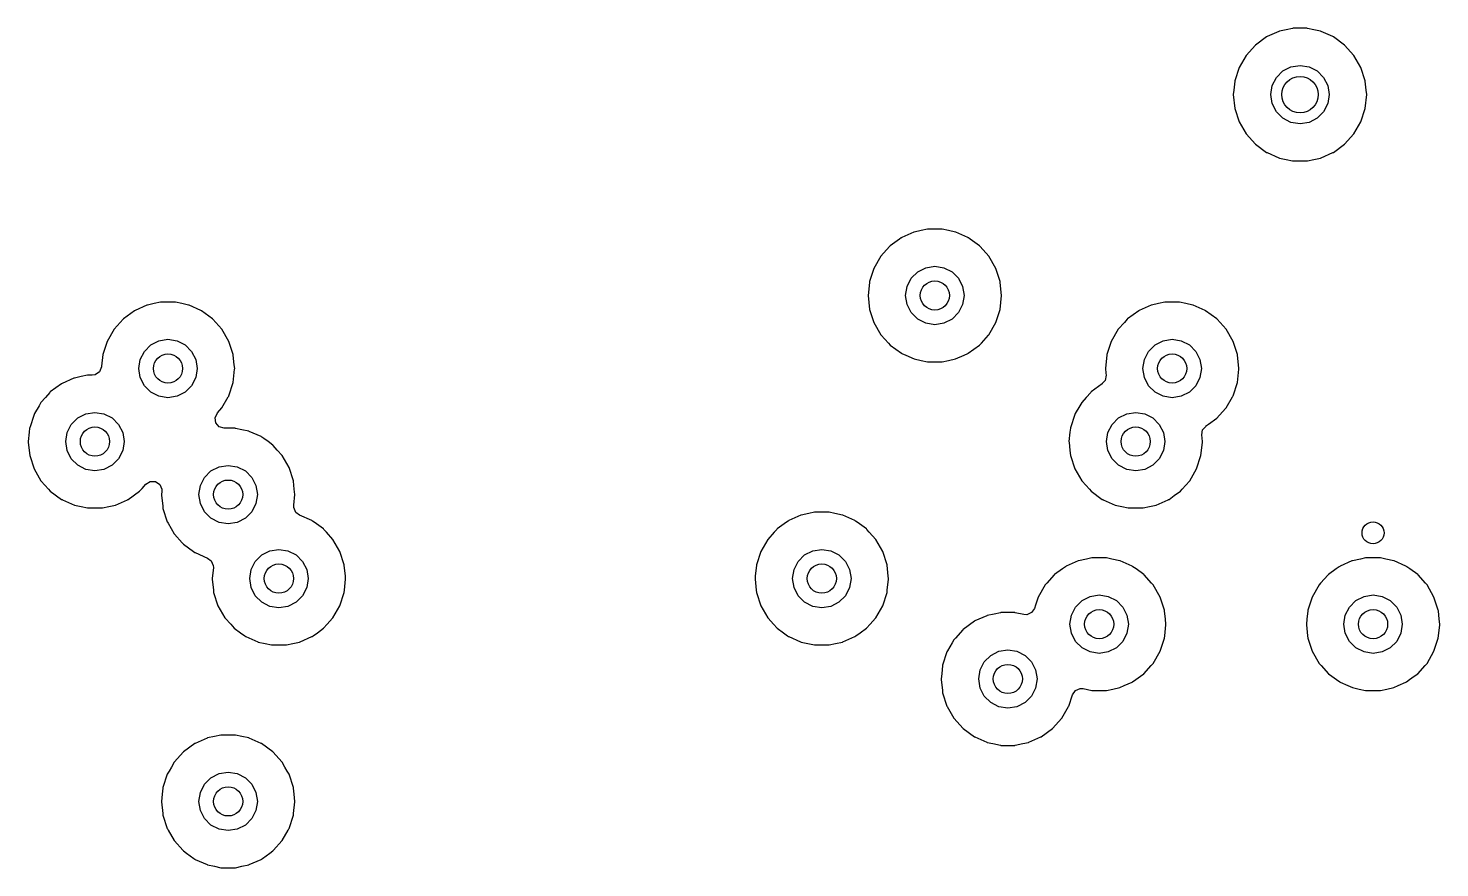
# Model space of a CAD drawing. Extents: x 1.82 to 8.48, y -4.98 to -0.82.
# Drawn here: x 6.952 to 7.713, y -2.641 to -2.189 of the extents above; entities that cross this region are included whole.
import ezdxf

# ---------------------------------------------------------------- set-up
doc = ezdxf.new("R2010")
doc.units = 0
doc.header["$MEASUREMENT"] = 0
doc.layers.add('BLACK', color=7, linetype='CONTINUOUS')

msp = doc.modelspace()

# ---------------------------------------------------------------- linework, layer by layer
at = {"layer": 'BLACK', "linetype": 'CONTINUOUS'}
for p, q in [((7.62644, -2.19031), (7.62005, -2.19316)), ((7.62668, -2.1902), (7.62644, -2.19031)), ((7.62644, -2.19031), (7.62644, -2.19031)), ((7.63036, -2.18942), (7.62668, -2.1902)), ((7.63378, -2.1887), (7.63036, -2.18942)), ((7.63404, -2.18864), (7.63378, -2.1887)), ((7.63378, -2.1887), (7.63378, -2.1887)), ((7.64155, -2.18864), (7.63404, -2.18864)), ((7.64181, -2.1887), (7.64155, -2.18864)), ((7.64523, -2.18942), (7.64181, -2.1887)), ((7.64181, -2.1887), (7.64181, -2.1887)), ((7.64891, -2.1902), (7.64523, -2.18942)), ((7.64915, -2.19031), (7.64891, -2.1902)), ((7.65554, -2.19316), (7.64915, -2.19031)), ((7.64915, -2.19031), (7.64915, -2.19031)), ((7.61373, -2.19768), (7.6087, -2.20327)), ((7.61981, -2.19326), (7.61373, -2.19768)), ((7.62005, -2.19316), (7.61981, -2.19326)), ((7.62005, -2.19316), (7.62005, -2.19316)), ((7.65578, -2.19326), (7.65554, -2.19316)), ((7.65554, -2.19316), (7.65554, -2.19316)), ((7.66186, -2.19768), (7.65578, -2.19326)), ((7.66689, -2.20327), (7.66186, -2.19768)), ((7.6087, -2.20327), (7.60494, -2.20978)), ((7.67065, -2.20978), (7.66689, -2.20327)), ((7.60494, -2.20978), (7.60262, -2.21693)), ((7.62505, -2.21515), (7.62854, -2.21167)), ((7.62854, -2.21167), (7.63293, -2.20943)), ((7.63293, -2.20943), (7.6378, -2.20866)), ((7.6378, -2.20866), (7.64266, -2.20943)), ((7.64266, -2.20943), (7.64705, -2.21167)), ((7.64705, -2.21167), (7.65054, -2.21515)), ((7.67297, -2.21693), (7.67065, -2.20978)), ((7.60259, -2.21719), (7.60208, -2.22204)), ((7.60262, -2.21693), (7.60259, -2.21719)), ((7.60259, -2.21719), (7.60259, -2.21719)), ((7.62205, -2.22441), (7.62282, -2.21954)), ((7.62282, -2.21954), (7.62505, -2.21515)), ((7.65054, -2.21515), (7.65277, -2.21954)), ((7.65277, -2.21954), (7.65354, -2.22441)), ((7.673, -2.21719), (7.67297, -2.21693)), ((7.67351, -2.22204), (7.673, -2.21719)), ((7.673, -2.21719), (7.673, -2.21719)), ((7.60208, -2.22204), (7.60183, -2.22441)), ((7.60183, -2.22441), (7.60262, -2.23189)), ((7.62282, -2.22928), (7.62205, -2.22441)), ((7.62505, -2.23367), (7.62282, -2.22928)), ((7.65277, -2.22928), (7.65054, -2.23367)), ((7.65354, -2.22441), (7.65277, -2.22928)), ((7.67297, -2.23189), (7.67376, -2.22441)), ((7.67376, -2.22441), (7.67351, -2.22204)), ((7.60262, -2.23189), (7.60494, -2.23904)), ((7.62854, -2.23715), (7.62505, -2.23367)), ((7.65054, -2.23367), (7.64705, -2.23715)), ((7.67065, -2.23904), (7.67297, -2.23189)), ((7.60494, -2.23904), (7.6087, -2.24555)), ((7.63293, -2.23939), (7.62854, -2.23715)), ((7.6378, -2.24016), (7.63293, -2.23939)), ((7.64266, -2.23939), (7.6378, -2.24016)), ((7.64705, -2.23715), (7.64266, -2.23939)), ((7.66689, -2.24555), (7.67065, -2.23904)), ((7.6087, -2.24555), (7.61373, -2.25114)), ((7.61373, -2.25114), (7.61981, -2.25556)), ((7.65578, -2.25556), (7.66186, -2.25114)), ((7.66186, -2.25114), (7.66689, -2.24555)), ((7.61981, -2.25556), (7.62005, -2.25566)), ((7.62005, -2.25566), (7.62005, -2.25566)), ((7.62005, -2.25566), (7.62644, -2.25851)), ((7.62644, -2.25851), (7.62668, -2.25861)), ((7.62668, -2.25861), (7.63036, -2.2594)), ((7.63036, -2.2594), (7.63378, -2.26012)), ((7.64181, -2.26012), (7.64523, -2.2594)), ((7.64523, -2.2594), (7.64891, -2.25861)), ((7.64891, -2.25861), (7.64915, -2.25851)), ((7.64915, -2.25851), (7.65554, -2.25566)), ((7.65554, -2.25566), (7.65578, -2.25556)), ((7.65554, -2.25566), (7.65554, -2.25566)), ((7.63378, -2.26012), (7.63378, -2.26012)), ((7.63378, -2.26012), (7.63404, -2.26018)), ((7.63404, -2.26018), (7.64155, -2.26018)), ((7.64155, -2.26018), (7.64181, -2.26012)), ((7.64181, -2.26012), (7.64181, -2.26012)), ((7.43351, -2.29769), (7.42983, -2.29847)), ((7.43693, -2.29696), (7.43351, -2.29769)), ((7.43719, -2.29691), (7.43693, -2.29696)), ((7.43693, -2.29696), (7.43693, -2.29696)), ((7.4447, -2.29691), (7.43719, -2.29691)), ((7.44496, -2.29696), (7.4447, -2.29691)), ((7.44838, -2.29769), (7.44496, -2.29696)), ((7.44496, -2.29696), (7.44496, -2.29696)), ((7.45206, -2.29847), (7.44838, -2.29769)), ((7.42194, -2.30227), (7.41688, -2.30595)), ((7.42275, -2.30168), (7.42194, -2.30227)), ((7.42296, -2.30153), (7.42275, -2.30168)), ((7.42275, -2.30168), (7.42275, -2.30168)), ((7.4232, -2.30143), (7.42296, -2.30153)), ((7.42959, -2.29858), (7.4232, -2.30143)), ((7.4232, -2.30143), (7.4232, -2.30143)), ((7.42983, -2.29847), (7.42959, -2.29858)), ((7.42959, -2.29858), (7.42959, -2.29858)), ((7.4523, -2.29858), (7.45206, -2.29847)), ((7.45869, -2.30143), (7.4523, -2.29858)), ((7.4523, -2.29858), (7.4523, -2.29858)), ((7.45893, -2.30153), (7.45869, -2.30143)), ((7.45869, -2.30143), (7.45869, -2.30143)), ((7.45914, -2.30168), (7.45893, -2.30153)), ((7.45995, -2.30227), (7.45914, -2.30168)), ((7.45914, -2.30168), (7.45914, -2.30168)), ((7.46501, -2.30595), (7.45995, -2.30227)), ((7.41185, -2.31154), (7.40809, -2.31805)), ((7.41494, -2.3081), (7.41185, -2.31154)), ((7.41671, -2.30614), (7.41494, -2.3081)), ((7.41688, -2.30595), (7.41671, -2.30614)), ((7.41671, -2.30614), (7.41671, -2.30614)), ((7.46518, -2.30614), (7.46501, -2.30595)), ((7.46695, -2.3081), (7.46518, -2.30614)), ((7.46518, -2.30614), (7.46518, -2.30614)), ((7.47004, -2.31154), (7.46695, -2.3081)), ((7.4738, -2.31805), (7.47004, -2.31154)), ((7.40809, -2.31805), (7.40577, -2.3252)), ((7.4282, -2.32342), (7.43169, -2.31994)), ((7.43169, -2.31994), (7.43608, -2.3177)), ((7.43608, -2.3177), (7.44094, -2.31693)), ((7.44094, -2.31693), (7.44581, -2.3177)), ((7.44581, -2.3177), (7.4502, -2.31994)), ((7.4502, -2.31994), (7.45369, -2.32342)), ((7.47612, -2.3252), (7.4738, -2.31805)), ((7.40553, -2.32748), (7.40498, -2.33268)), ((7.40574, -2.32546), (7.40553, -2.32748)), ((7.40577, -2.3252), (7.40574, -2.32546)), ((7.40574, -2.32546), (7.40574, -2.32546)), ((7.4252, -2.33268), (7.42597, -2.32781)), ((7.42597, -2.32781), (7.4282, -2.32342)), ((7.45369, -2.32342), (7.45592, -2.32781)), ((7.45592, -2.32781), (7.45669, -2.33268)), ((7.47615, -2.32546), (7.47612, -2.3252)), ((7.47636, -2.32748), (7.47615, -2.32546)), ((7.47615, -2.32546), (7.47615, -2.32546)), ((7.47691, -2.33268), (7.47636, -2.32748)), ((7.40498, -2.33268), (7.40577, -2.34015)), ((7.42597, -2.33754), (7.4252, -2.33268)), ((7.45669, -2.33268), (7.45592, -2.33754)), ((7.47612, -2.34015), (7.47691, -2.33268)), ((7.00958, -2.3409), (7.00349, -2.34532)), ((7.00981, -2.3408), (7.00958, -2.3409)), ((7.01621, -2.33795), (7.00981, -2.3408)), ((7.00981, -2.3408), (7.00981, -2.3408)), ((7.01645, -2.33784), (7.01621, -2.33795)), ((7.01621, -2.33795), (7.01621, -2.33795)), ((7.02012, -2.33706), (7.01645, -2.33784)), ((7.02355, -2.33633), (7.02012, -2.33706)), ((7.0238, -2.33628), (7.02355, -2.33633)), ((7.02355, -2.33633), (7.02355, -2.33633)), ((7.03132, -2.33628), (7.0238, -2.33628)), ((7.03157, -2.33633), (7.03132, -2.33628)), ((7.035, -2.33706), (7.03157, -2.33633)), ((7.03157, -2.33633), (7.03157, -2.33633)), ((7.03867, -2.33784), (7.035, -2.33706)), ((7.03891, -2.33795), (7.03867, -2.33784)), ((7.0453, -2.3408), (7.03891, -2.33795)), ((7.03891, -2.33795), (7.03891, -2.33795)), ((7.04554, -2.3409), (7.0453, -2.3408)), ((7.0453, -2.3408), (7.0453, -2.3408)), ((7.05162, -2.34532), (7.04554, -2.3409)), ((7.40577, -2.34015), (7.40809, -2.34731)), ((7.4282, -2.34193), (7.42597, -2.33754)), ((7.43169, -2.34542), (7.4282, -2.34193)), ((7.45369, -2.34193), (7.4502, -2.34542)), ((7.45592, -2.33754), (7.45369, -2.34193)), ((7.4738, -2.34731), (7.47612, -2.34015)), ((7.55092, -2.3409), (7.54483, -2.34532)), ((7.55115, -2.3408), (7.55092, -2.3409)), ((7.55755, -2.33795), (7.55115, -2.3408)), ((7.55115, -2.3408), (7.55115, -2.3408)), ((7.55778, -2.33784), (7.55755, -2.33795)), ((7.55755, -2.33795), (7.55755, -2.33795)), ((7.56146, -2.33706), (7.55778, -2.33784)), ((7.56488, -2.33633), (7.56146, -2.33706)), ((7.56514, -2.33628), (7.56488, -2.33633)), ((7.56488, -2.33633), (7.56488, -2.33633)), ((7.57266, -2.33628), (7.56514, -2.33628)), ((7.57291, -2.33633), (7.57266, -2.33628)), ((7.57633, -2.33706), (7.57291, -2.33633)), ((7.57291, -2.33633), (7.57291, -2.33633)), ((7.58001, -2.33784), (7.57633, -2.33706)), ((7.58025, -2.33795), (7.58001, -2.33784)), ((7.58664, -2.3408), (7.58025, -2.33795)), ((7.58025, -2.33795), (7.58025, -2.33795)), ((7.58688, -2.3409), (7.58664, -2.3408)), ((7.58664, -2.3408), (7.58664, -2.3408)), ((7.59296, -2.34532), (7.58688, -2.3409)), ((6.99846, -2.35091), (6.9947, -2.35742)), ((7.00175, -2.34725), (6.99846, -2.35091)), ((7.00332, -2.34551), (7.00175, -2.34725)), ((7.00349, -2.34532), (7.00332, -2.34551)), ((7.00332, -2.34551), (7.00332, -2.34551)), ((7.0518, -2.34551), (7.05162, -2.34532)), ((7.05336, -2.34725), (7.0518, -2.34551)), ((7.0518, -2.34551), (7.0518, -2.34551)), ((7.05666, -2.35091), (7.05336, -2.34725)), ((7.06041, -2.35742), (7.05666, -2.35091)), ((7.40809, -2.34731), (7.41185, -2.35382)), ((7.43608, -2.34765), (7.43169, -2.34542)), ((7.44094, -2.34843), (7.43608, -2.34765)), ((7.44581, -2.34765), (7.44094, -2.34843)), ((7.4502, -2.34542), (7.44581, -2.34765)), ((7.47004, -2.35382), (7.4738, -2.34731)), ((7.5398, -2.35091), (7.53604, -2.35742)), ((7.54309, -2.34725), (7.5398, -2.35091)), ((7.54466, -2.34551), (7.54309, -2.34725)), ((7.54483, -2.34532), (7.54466, -2.34551)), ((7.54466, -2.34551), (7.54466, -2.34551)), ((7.59314, -2.34551), (7.59296, -2.34532)), ((7.5947, -2.34725), (7.59314, -2.34551)), ((7.59314, -2.34551), (7.59314, -2.34551)), ((7.59799, -2.35091), (7.5947, -2.34725)), ((7.60175, -2.35742), (7.59799, -2.35091)), ((6.9947, -2.35742), (6.99238, -2.36457)), ((7.0183, -2.35931), (7.02269, -2.35707)), ((7.02269, -2.35707), (7.02756, -2.3563)), ((7.02756, -2.3563), (7.03243, -2.35707)), ((7.03243, -2.35707), (7.03682, -2.35931)), ((7.06274, -2.36457), (7.06041, -2.35742)), ((7.41185, -2.35382), (7.41202, -2.35401)), ((7.41202, -2.35401), (7.41202, -2.35401)), ((7.41202, -2.35401), (7.41588, -2.3583)), ((7.41588, -2.3583), (7.41688, -2.3594)), ((7.46501, -2.3594), (7.46601, -2.3583)), ((7.46601, -2.3583), (7.46987, -2.35401)), ((7.46987, -2.35401), (7.47004, -2.35382)), ((7.46987, -2.35401), (7.46987, -2.35401)), ((7.53604, -2.35742), (7.53372, -2.36457)), ((7.55964, -2.35931), (7.56403, -2.35707)), ((7.56403, -2.35707), (7.5689, -2.3563)), ((7.5689, -2.3563), (7.57376, -2.35707)), ((7.57376, -2.35707), (7.57815, -2.35931)), ((7.60408, -2.36457), (7.60175, -2.35742)), ((6.99238, -2.36457), (6.99173, -2.3708)), ((7.01258, -2.36718), (7.01482, -2.36279)), ((7.01482, -2.36279), (7.0183, -2.35931)), ((7.03682, -2.35931), (7.0403, -2.36279)), ((7.0403, -2.36279), (7.04254, -2.36718)), ((7.06277, -2.36483), (7.06274, -2.36457)), ((7.06331, -2.37005), (7.06277, -2.36483)), ((7.06277, -2.36483), (7.06277, -2.36483)), ((7.41688, -2.3594), (7.42296, -2.36382)), ((7.42296, -2.36382), (7.4232, -2.36393)), ((7.4232, -2.36393), (7.4232, -2.36393)), ((7.4232, -2.36393), (7.42522, -2.36483)), ((7.42522, -2.36483), (7.42983, -2.36688)), ((7.45206, -2.36688), (7.45667, -2.36483)), ((7.45667, -2.36483), (7.45869, -2.36393)), ((7.45869, -2.36393), (7.45893, -2.36382)), ((7.45869, -2.36393), (7.45869, -2.36393)), ((7.45893, -2.36382), (7.46501, -2.3594)), ((7.53369, -2.36483), (7.53314, -2.37005)), ((7.53372, -2.36457), (7.53369, -2.36483)), ((7.53369, -2.36483), (7.53369, -2.36483)), ((7.55392, -2.36718), (7.55616, -2.36279)), ((7.55616, -2.36279), (7.55964, -2.35931)), ((7.57815, -2.35931), (7.58164, -2.36279)), ((7.58164, -2.36279), (7.58387, -2.36718)), ((7.6041, -2.36483), (7.60408, -2.36457)), ((7.60465, -2.37005), (7.6041, -2.36483)), ((7.6041, -2.36483), (7.6041, -2.36483)), ((6.99062, -2.37379), (6.98833, -2.37539)), ((6.99168, -2.37121), (6.99062, -2.37379)), ((6.99173, -2.3708), (6.99168, -2.37121)), ((7.01181, -2.37205), (7.01258, -2.36718)), ((7.01258, -2.37691), (7.01181, -2.37205)), ((7.04254, -2.36718), (7.04331, -2.37205)), ((7.04331, -2.37205), (7.04254, -2.37691)), ((7.06293, -2.37772), (7.0635, -2.37231)), ((7.06352, -2.37205), (7.06331, -2.37005)), ((7.0635, -2.37231), (7.06352, -2.37205)), ((7.42983, -2.36688), (7.43351, -2.36766)), ((7.43351, -2.36766), (7.43693, -2.36839)), ((7.43693, -2.36839), (7.43693, -2.36839)), ((7.43693, -2.36839), (7.43719, -2.36844)), ((7.43719, -2.36844), (7.4447, -2.36844)), ((7.4447, -2.36844), (7.44496, -2.36839)), ((7.44496, -2.36839), (7.44838, -2.36766)), ((7.44496, -2.36839), (7.44496, -2.36839)), ((7.44838, -2.36766), (7.45206, -2.36688)), ((7.53314, -2.37005), (7.53293, -2.37205)), ((7.53293, -2.37205), (7.5332, -2.37456)), ((7.55315, -2.37205), (7.55392, -2.36718)), ((7.55392, -2.37691), (7.55315, -2.37205)), ((7.58387, -2.36718), (7.58465, -2.37205)), ((7.58465, -2.37205), (7.58387, -2.37691)), ((7.60427, -2.37772), (7.60484, -2.37231)), ((7.60486, -2.37205), (7.60465, -2.37005)), ((7.60484, -2.37231), (7.60486, -2.37205)), ((6.97021, -2.38027), (6.96412, -2.38469)), ((6.97044, -2.38017), (6.97021, -2.38027)), ((6.97684, -2.37732), (6.97044, -2.38017)), ((6.97044, -2.38017), (6.97044, -2.38017)), ((6.97708, -2.37721), (6.97684, -2.37732)), ((6.97684, -2.37732), (6.97684, -2.37732)), ((6.98075, -2.37643), (6.97708, -2.37721)), ((6.98418, -2.3757), (6.98075, -2.37643)), ((6.98443, -2.37565), (6.98418, -2.3757)), ((6.98418, -2.3757), (6.98418, -2.3757)), ((6.98675, -2.37565), (6.98443, -2.37565)), ((6.98833, -2.37539), (6.98675, -2.37565)), ((7.01482, -2.3813), (7.01258, -2.37691)), ((7.0183, -2.38479), (7.01482, -2.3813)), ((7.0403, -2.3813), (7.03682, -2.38479)), ((7.04254, -2.37691), (7.0403, -2.3813)), ((7.06041, -2.38668), (7.06274, -2.37952)), ((7.06274, -2.37952), (7.06293, -2.37772)), ((7.53123, -2.38027), (7.52515, -2.38469)), ((7.53281, -2.37845), (7.53117, -2.38019)), ((7.53117, -2.38019), (7.53123, -2.38027)), ((7.53332, -2.3757), (7.53281, -2.37845)), ((7.5332, -2.37456), (7.53332, -2.3757)), ((7.55616, -2.3813), (7.55392, -2.37691)), ((7.55964, -2.38479), (7.55616, -2.3813)), ((7.58164, -2.3813), (7.57815, -2.38479)), ((7.58387, -2.37691), (7.58164, -2.3813)), ((7.60175, -2.38668), (7.60408, -2.37952)), ((7.60408, -2.37952), (7.60427, -2.37772)), ((6.96146, -2.38765), (6.95909, -2.39028)), ((6.96395, -2.38488), (6.96146, -2.38765)), ((6.96412, -2.38469), (6.96395, -2.38488)), ((6.96395, -2.38488), (6.96395, -2.38488)), ((7.02269, -2.38702), (7.0183, -2.38479)), ((7.02756, -2.3878), (7.02269, -2.38702)), ((7.03243, -2.38702), (7.02756, -2.3878)), ((7.03682, -2.38479), (7.03243, -2.38702)), ((7.05666, -2.39319), (7.06003, -2.38734)), ((7.06003, -2.38734), (7.06028, -2.3869)), ((7.06028, -2.3869), (7.06041, -2.38668)), ((7.06028, -2.3869), (7.06028, -2.3869)), ((7.52248, -2.38765), (7.52012, -2.39028)), ((7.52497, -2.38488), (7.52248, -2.38765)), ((7.52515, -2.38469), (7.52497, -2.38488)), ((7.52497, -2.38488), (7.52497, -2.38488)), ((7.56403, -2.38702), (7.55964, -2.38479)), ((7.5689, -2.3878), (7.56403, -2.38702)), ((7.57376, -2.38702), (7.5689, -2.3878)), ((7.57815, -2.38479), (7.57376, -2.38702)), ((7.59799, -2.39319), (7.60137, -2.38734)), ((7.60137, -2.38734), (7.60162, -2.3869)), ((7.60162, -2.3869), (7.60175, -2.38668)), ((7.60162, -2.3869), (7.60162, -2.3869)), ((6.95533, -2.39679), (6.95301, -2.40394)), ((6.95564, -2.39625), (6.95533, -2.39679)), ((6.95805, -2.39209), (6.95564, -2.39625)), ((6.95909, -2.39028), (6.95805, -2.39209)), ((6.97893, -2.39868), (6.98332, -2.39644)), ((6.98332, -2.39644), (6.98819, -2.39567)), ((6.98819, -2.39567), (6.99306, -2.39644)), ((6.99306, -2.39644), (6.99745, -2.39868)), ((7.05294, -2.39857), (7.05416, -2.39595)), ((7.05416, -2.39595), (7.05666, -2.39319)), ((7.51636, -2.39679), (7.51403, -2.40394)), ((7.51667, -2.39625), (7.51636, -2.39679)), ((7.51907, -2.39209), (7.51667, -2.39625)), ((7.52012, -2.39028), (7.51907, -2.39209)), ((7.53996, -2.39868), (7.54435, -2.39644)), ((7.54435, -2.39644), (7.54921, -2.39567)), ((7.54921, -2.39567), (7.55408, -2.39644)), ((7.55408, -2.39644), (7.55847, -2.39868)), ((7.5944, -2.39718), (7.59782, -2.39338)), ((7.59782, -2.39338), (7.59799, -2.39319)), ((7.59782, -2.39338), (7.59782, -2.39338)), ((6.95298, -2.4042), (6.95275, -2.40641)), ((6.95301, -2.40394), (6.95298, -2.4042)), ((6.95298, -2.4042), (6.95298, -2.4042)), ((6.97321, -2.40655), (6.97545, -2.40216)), ((6.97545, -2.40216), (6.97893, -2.39868)), ((6.99745, -2.39868), (7.00093, -2.40216)), ((7.00093, -2.40216), (7.00317, -2.40655)), ((7.05334, -2.40133), (7.05294, -2.39857)), ((7.05517, -2.40344), (7.05334, -2.40133)), ((7.05785, -2.40423), (7.05517, -2.40344)), ((7.06376, -2.40423), (7.05785, -2.40423)), ((7.06401, -2.40429), (7.06376, -2.40423)), ((7.06744, -2.40501), (7.06401, -2.40429)), ((7.06401, -2.40429), (7.06401, -2.40429)), ((7.51401, -2.4042), (7.51377, -2.40641)), ((7.51403, -2.40394), (7.51401, -2.4042)), ((7.51401, -2.4042), (7.51401, -2.4042)), ((7.53424, -2.40655), (7.53647, -2.40216)), ((7.53647, -2.40216), (7.53996, -2.39868)), ((7.55847, -2.39868), (7.56195, -2.40216)), ((7.56195, -2.40216), (7.56419, -2.40655)), ((7.5853, -2.40502), (7.58694, -2.40328)), ((7.58688, -2.40319), (7.58849, -2.40202)), ((7.58694, -2.40328), (7.58688, -2.40319)), ((7.58849, -2.40202), (7.59296, -2.39877)), ((7.59296, -2.39877), (7.5944, -2.39718)), ((6.95275, -2.40641), (6.95222, -2.41142)), ((6.95222, -2.41142), (6.95225, -2.41168)), ((6.95225, -2.41168), (6.95272, -2.41618)), ((6.97244, -2.41142), (6.97321, -2.40655)), ((6.97321, -2.41628), (6.97244, -2.41142)), ((7.00317, -2.40655), (7.00394, -2.41142)), ((7.00394, -2.41142), (7.00317, -2.41628)), ((7.07111, -2.4058), (7.06744, -2.40501)), ((7.07135, -2.4059), (7.07111, -2.4058)), ((7.07774, -2.40875), (7.07135, -2.4059)), ((7.07135, -2.4059), (7.07135, -2.4059)), ((7.07775, -2.40875), (7.07774, -2.40875)), ((7.07798, -2.40885), (7.07775, -2.40875)), ((7.07819, -2.40901), (7.07798, -2.40885)), ((7.07922, -2.40975), (7.07819, -2.40901)), ((7.07819, -2.40901), (7.07819, -2.40901)), ((7.08151, -2.41142), (7.07922, -2.40975)), ((7.08407, -2.41327), (7.08151, -2.41142)), ((7.51377, -2.40641), (7.51325, -2.41142)), ((7.51325, -2.41142), (7.51328, -2.41168)), ((7.51328, -2.41168), (7.51375, -2.41618)), ((7.53346, -2.41142), (7.53424, -2.40655)), ((7.53424, -2.41628), (7.53346, -2.41142)), ((7.56419, -2.40655), (7.56496, -2.41142)), ((7.56496, -2.41142), (7.56419, -2.41628)), ((7.58468, -2.41618), (7.58515, -2.41168)), ((7.58479, -2.40777), (7.5853, -2.40502)), ((7.58518, -2.41142), (7.58479, -2.40777)), ((7.58515, -2.41168), (7.58518, -2.41142)), ((6.95272, -2.41618), (6.95301, -2.41889)), ((6.95301, -2.41889), (6.95533, -2.42605)), ((6.97545, -2.42067), (6.97321, -2.41628)), ((7.00317, -2.41628), (7.00093, -2.42067)), ((7.08424, -2.41347), (7.08407, -2.41327)), ((7.0865, -2.41598), (7.08424, -2.41347)), ((7.08424, -2.41347), (7.08424, -2.41347)), ((7.0891, -2.41886), (7.0865, -2.41598)), ((7.09286, -2.42537), (7.0891, -2.41886)), ((7.51375, -2.41618), (7.51403, -2.41889)), ((7.51403, -2.41889), (7.51636, -2.42605)), ((7.53647, -2.42067), (7.53424, -2.41628)), ((7.56419, -2.41628), (7.56195, -2.42067)), ((7.58207, -2.42605), (7.58439, -2.41889)), ((7.58439, -2.41889), (7.58468, -2.41618)), ((6.95533, -2.42605), (6.95909, -2.43256)), ((6.97893, -2.42416), (6.97545, -2.42067)), ((6.98332, -2.42639), (6.97893, -2.42416)), ((6.98819, -2.42717), (6.98332, -2.42639)), ((6.99306, -2.42639), (6.98819, -2.42717)), ((6.99745, -2.42416), (6.99306, -2.42639)), ((7.00093, -2.42067), (6.99745, -2.42416)), ((7.04726, -2.43074), (7.05074, -2.42726)), ((7.05074, -2.42726), (7.05513, -2.42502)), ((7.05513, -2.42502), (7.06, -2.42425)), ((7.06, -2.42425), (7.06487, -2.42502)), ((7.06487, -2.42502), (7.06926, -2.42726)), ((7.06926, -2.42726), (7.07274, -2.43074)), ((7.09518, -2.43252), (7.09286, -2.42537)), ((7.51636, -2.42605), (7.52012, -2.43256)), ((7.53996, -2.42416), (7.53647, -2.42067)), ((7.54435, -2.42639), (7.53996, -2.42416)), ((7.54921, -2.42717), (7.54435, -2.42639)), ((7.55408, -2.42639), (7.54921, -2.42717)), ((7.55847, -2.42416), (7.55408, -2.42639)), ((7.56195, -2.42067), (7.55847, -2.42416)), ((7.57831, -2.43256), (7.58207, -2.42605)), ((6.95909, -2.43256), (6.95927, -2.43275)), ((6.95927, -2.43275), (6.95927, -2.43275)), ((6.95927, -2.43275), (6.96322, -2.43714)), ((7.01359, -2.43666), (7.0156, -2.43443)), ((7.0156, -2.43443), (7.01798, -2.43297)), ((7.01798, -2.43297), (7.02077, -2.43302)), ((7.02077, -2.43302), (7.02309, -2.43457)), ((7.02309, -2.43457), (7.02421, -2.43714)), ((7.04502, -2.43513), (7.04726, -2.43074)), ((7.07274, -2.43074), (7.07498, -2.43513)), ((7.09521, -2.43278), (7.09518, -2.43252)), ((7.09566, -2.43714), (7.09521, -2.43278)), ((7.09521, -2.43278), (7.09521, -2.43278)), ((7.52012, -2.43256), (7.52029, -2.43275)), ((7.52029, -2.43275), (7.52029, -2.43275)), ((7.52029, -2.43275), (7.52424, -2.43714)), ((7.57418, -2.43714), (7.57813, -2.43275)), ((7.57813, -2.43275), (7.57831, -2.43256)), ((7.57813, -2.43275), (7.57813, -2.43275)), ((6.96322, -2.43714), (6.96412, -2.43814)), ((6.96412, -2.43814), (6.97021, -2.44256)), ((7.00617, -2.44256), (7.01225, -2.43814)), ((7.01225, -2.43814), (7.01359, -2.43666)), ((7.02422, -2.43827), (7.02404, -2.44)), ((7.02404, -2.44), (7.02406, -2.44026)), ((7.02406, -2.44026), (7.02406, -2.44026)), ((7.02406, -2.44026), (7.02469, -2.44627)), ((7.02421, -2.43714), (7.02422, -2.43827)), ((7.04425, -2.44), (7.04502, -2.43513)), ((7.04502, -2.44487), (7.04425, -2.44)), ((7.07498, -2.43513), (7.07575, -2.44)), ((7.07575, -2.44), (7.07498, -2.44487)), ((7.09537, -2.44568), (7.09596, -2.44)), ((7.09596, -2.44), (7.09566, -2.43714)), ((7.52424, -2.43714), (7.52515, -2.43814)), ((7.52515, -2.43814), (7.53123, -2.44256)), ((7.56719, -2.44256), (7.57004, -2.4405)), ((7.57004, -2.4405), (7.57328, -2.43814)), ((7.57328, -2.43814), (7.57418, -2.43714)), ((6.97021, -2.44256), (6.97044, -2.44267)), ((6.97044, -2.44267), (6.97044, -2.44267)), ((6.97044, -2.44267), (6.97067, -2.44277)), ((6.97067, -2.44277), (6.97708, -2.44562)), ((6.97708, -2.44562), (6.98075, -2.4464)), ((6.98075, -2.4464), (6.98418, -2.44713)), ((6.98418, -2.44713), (6.98418, -2.44713)), ((6.98418, -2.44713), (6.98443, -2.44719)), ((6.98443, -2.44719), (6.99195, -2.44719)), ((6.99195, -2.44719), (6.9922, -2.44713)), ((6.9922, -2.44713), (6.99563, -2.4464)), ((6.9922, -2.44713), (6.9922, -2.44713)), ((6.99563, -2.4464), (6.9993, -2.44562)), ((6.9993, -2.44562), (7.00571, -2.44277)), ((7.00571, -2.44277), (7.00593, -2.44267)), ((7.00593, -2.44267), (7.00617, -2.44256)), ((7.00593, -2.44267), (7.00593, -2.44267)), ((7.02469, -2.44627), (7.02482, -2.44748)), ((7.02482, -2.44748), (7.02714, -2.45463)), ((7.04726, -2.44926), (7.04502, -2.44487)), ((7.05074, -2.45274), (7.04726, -2.44926)), ((7.07274, -2.44926), (7.06926, -2.45274)), ((7.07498, -2.44487), (7.07274, -2.44926)), ((7.09534, -2.44593), (7.09537, -2.44568)), ((7.09535, -2.44702), (7.09534, -2.44593)), ((7.09643, -2.44959), (7.09535, -2.44702)), ((7.09849, -2.451), (7.09643, -2.44959)), ((7.37599, -2.44954), (7.37304, -2.45017)), ((7.37624, -2.44949), (7.37599, -2.44954)), ((7.37599, -2.44954), (7.37599, -2.44954)), ((7.38376, -2.44949), (7.37624, -2.44949)), ((7.38401, -2.44954), (7.38376, -2.44949)), ((7.38696, -2.45017), (7.38401, -2.44954)), ((7.38401, -2.44954), (7.38401, -2.44954)), ((7.53123, -2.44256), (7.53147, -2.44267)), ((7.53147, -2.44267), (7.53147, -2.44267)), ((7.53147, -2.44267), (7.5317, -2.44277)), ((7.5317, -2.44277), (7.5381, -2.44562)), ((7.5381, -2.44562), (7.54178, -2.4464)), ((7.54178, -2.4464), (7.5452, -2.44713)), ((7.5452, -2.44713), (7.5452, -2.44713)), ((7.5452, -2.44713), (7.54545, -2.44719)), ((7.54545, -2.44719), (7.55297, -2.44719)), ((7.55297, -2.44719), (7.55323, -2.44713)), ((7.55323, -2.44713), (7.55665, -2.4464)), ((7.55323, -2.44713), (7.55323, -2.44713)), ((7.55665, -2.4464), (7.56033, -2.44562)), ((7.56033, -2.44562), (7.56673, -2.44277)), ((7.56673, -2.44277), (7.56696, -2.44267)), ((7.56696, -2.44267), (7.56719, -2.44256)), ((7.56696, -2.44267), (7.56696, -2.44267)), ((7.02714, -2.45463), (7.02727, -2.45485)), ((7.02727, -2.45485), (7.02727, -2.45485)), ((7.02727, -2.45485), (7.02763, -2.45546)), ((7.02763, -2.45546), (7.0309, -2.46114)), ((7.05513, -2.45498), (7.05074, -2.45274)), ((7.06, -2.45575), (7.05513, -2.45498)), ((7.06487, -2.45498), (7.06, -2.45575)), ((7.06926, -2.45274), (7.06487, -2.45498)), ((7.09846, -2.45105), (7.09849, -2.451)), ((7.10509, -2.454), (7.09846, -2.45105)), ((7.10533, -2.45411), (7.10509, -2.454)), ((7.10509, -2.454), (7.10509, -2.454)), ((7.10554, -2.45426), (7.10533, -2.45411)), ((7.10643, -2.45491), (7.10554, -2.45426)), ((7.10554, -2.45426), (7.10554, -2.45426)), ((7.11141, -2.45853), (7.10643, -2.45491)), ((7.36091, -2.45491), (7.35593, -2.45853)), ((7.36181, -2.45426), (7.36091, -2.45491)), ((7.36202, -2.45411), (7.36181, -2.45426)), ((7.36181, -2.45426), (7.36181, -2.45426)), ((7.36225, -2.454), (7.36202, -2.45411)), ((7.36226, -2.454), (7.36225, -2.454)), ((7.36865, -2.45116), (7.36226, -2.454)), ((7.36889, -2.45105), (7.36865, -2.45116)), ((7.36865, -2.45116), (7.36865, -2.45116)), ((7.37304, -2.45017), (7.36889, -2.45105)), ((7.39111, -2.45105), (7.38696, -2.45017)), ((7.39135, -2.45116), (7.39111, -2.45105)), ((7.39774, -2.454), (7.39135, -2.45116)), ((7.39135, -2.45116), (7.39135, -2.45116)), ((7.39775, -2.454), (7.39774, -2.454)), ((7.39798, -2.45411), (7.39775, -2.454)), ((7.39819, -2.45426), (7.39798, -2.45411)), ((7.39909, -2.45491), (7.39819, -2.45426)), ((7.39819, -2.45426), (7.39819, -2.45426)), ((7.40407, -2.45853), (7.39909, -2.45491)), ((7.0309, -2.46114), (7.03108, -2.46133)), ((7.03108, -2.46133), (7.03108, -2.46133)), ((7.03108, -2.46133), (7.03524, -2.46595)), ((7.11159, -2.45872), (7.11141, -2.45853)), ((7.11297, -2.46025), (7.11159, -2.45872)), ((7.11159, -2.45872), (7.11159, -2.45872)), ((7.11645, -2.46412), (7.11297, -2.46025)), ((7.1202, -2.47063), (7.11645, -2.46412)), ((7.3509, -2.46412), (7.34714, -2.47063)), ((7.35438, -2.46025), (7.3509, -2.46412)), ((7.35576, -2.45872), (7.35438, -2.46025)), ((7.35593, -2.45853), (7.35576, -2.45872)), ((7.35576, -2.45872), (7.35576, -2.45872)), ((7.40424, -2.45872), (7.40407, -2.45853)), ((7.40562, -2.46025), (7.40424, -2.45872)), ((7.40424, -2.45872), (7.40424, -2.45872)), ((7.4091, -2.46412), (7.40562, -2.46025)), ((7.41286, -2.47063), (7.4091, -2.46412)), ((7.03524, -2.46595), (7.03593, -2.46673)), ((7.03593, -2.46673), (7.03869, -2.46873)), ((7.03869, -2.46873), (7.0413, -2.47063)), ((7.0413, -2.47063), (7.04202, -2.47115)), ((7.04202, -2.47115), (7.04225, -2.47125)), ((7.04225, -2.47125), (7.04226, -2.47125)), ((7.04226, -2.47125), (7.04889, -2.4742)), ((7.07461, -2.476), (7.07809, -2.47252)), ((7.07809, -2.47252), (7.08248, -2.47028)), ((7.08248, -2.47028), (7.08735, -2.46951)), ((7.08735, -2.46951), (7.09222, -2.47028)), ((7.09222, -2.47028), (7.09661, -2.47252)), ((7.09661, -2.47252), (7.10009, -2.476)), ((7.12253, -2.47778), (7.1202, -2.47063)), ((7.34714, -2.47063), (7.34482, -2.47778)), ((7.36726, -2.476), (7.37074, -2.47252)), ((7.37074, -2.47252), (7.37513, -2.47028)), ((7.37513, -2.47028), (7.38, -2.46951)), ((7.38, -2.46951), (7.38487, -2.47028)), ((7.38487, -2.47028), (7.38926, -2.47252)), ((7.38926, -2.47252), (7.39274, -2.476)), ((7.41518, -2.47778), (7.41286, -2.47063)), ((7.04889, -2.4742), (7.04886, -2.47426)), ((7.04886, -2.47426), (7.05092, -2.47566)), ((7.05092, -2.47566), (7.052, -2.47824)), ((7.05201, -2.47932), (7.05138, -2.48526)), ((7.052, -2.47824), (7.05201, -2.47932)), ((7.0716, -2.48526), (7.07237, -2.48039)), ((7.07237, -2.48039), (7.07461, -2.476)), ((7.10009, -2.476), (7.10233, -2.48039)), ((7.10233, -2.48039), (7.1031, -2.48526)), ((7.12256, -2.47804), (7.12253, -2.47778)), ((7.12256, -2.47804), (7.12256, -2.47804)), ((7.12318, -2.48397), (7.12256, -2.47804)), ((7.34479, -2.47804), (7.34417, -2.48397)), ((7.34482, -2.47778), (7.34479, -2.47804)), ((7.34479, -2.47804), (7.34479, -2.47804)), ((7.36425, -2.48526), (7.36502, -2.48039)), ((7.36502, -2.48039), (7.36726, -2.476)), ((7.39274, -2.476), (7.39498, -2.48039)), ((7.39498, -2.48039), (7.39575, -2.48526)), ((7.41521, -2.47804), (7.41518, -2.47778)), ((7.41583, -2.48397), (7.41521, -2.47804)), ((7.41521, -2.47804), (7.41521, -2.47804)), ((7.50967, -2.48006), (7.50546, -2.48312)), ((7.51133, -2.47885), (7.50967, -2.48006)), ((7.51155, -2.4787), (7.51133, -2.47885)), ((7.51133, -2.47885), (7.51133, -2.47885)), ((7.51178, -2.47859), (7.51155, -2.4787)), ((7.51818, -2.47574), (7.51178, -2.47859)), ((7.51178, -2.47859), (7.51178, -2.47859)), ((7.51841, -2.47564), (7.51818, -2.47574)), ((7.51818, -2.47574), (7.51818, -2.47574)), ((7.52271, -2.47472), (7.51841, -2.47564)), ((7.52551, -2.47413), (7.52271, -2.47472)), ((7.52577, -2.47407), (7.52551, -2.47413)), ((7.52551, -2.47413), (7.52551, -2.47413)), ((7.53329, -2.47407), (7.52577, -2.47407)), ((7.53354, -2.47413), (7.53329, -2.47407)), ((7.53634, -2.47472), (7.53354, -2.47413)), ((7.53354, -2.47413), (7.53354, -2.47413)), ((7.54064, -2.47564), (7.53634, -2.47472)), ((7.54088, -2.47574), (7.54064, -2.47564)), ((7.54727, -2.47859), (7.54088, -2.47574)), ((7.54088, -2.47574), (7.54088, -2.47574)), ((7.54751, -2.4787), (7.54727, -2.47859)), ((7.54727, -2.47859), (7.54727, -2.47859)), ((7.54772, -2.47885), (7.54751, -2.4787)), ((7.54938, -2.48006), (7.54772, -2.47885)), ((7.54772, -2.47885), (7.54772, -2.47885)), ((7.55359, -2.48312), (7.54938, -2.48006)), ((7.65731, -2.48006), (7.6531, -2.48312)), ((7.65897, -2.47885), (7.65731, -2.48006)), ((7.65918, -2.4787), (7.65897, -2.47885)), ((7.65897, -2.47885), (7.65897, -2.47885)), ((7.65942, -2.47859), (7.65918, -2.4787)), ((7.66581, -2.47574), (7.65942, -2.47859)), ((7.65942, -2.47859), (7.65942, -2.47859)), ((7.66605, -2.47564), (7.66581, -2.47574)), ((7.66581, -2.47574), (7.66581, -2.47574)), ((7.67035, -2.47472), (7.66605, -2.47564)), ((7.67315, -2.47413), (7.67035, -2.47472)), ((7.67341, -2.47407), (7.67315, -2.47413)), ((7.67315, -2.47413), (7.67315, -2.47413)), ((7.68092, -2.47407), (7.67341, -2.47407)), ((7.68118, -2.47413), (7.68092, -2.47407)), ((7.68398, -2.47472), (7.68118, -2.47413)), ((7.68118, -2.47413), (7.68118, -2.47413)), ((7.68828, -2.47564), (7.68398, -2.47472)), ((7.68852, -2.47574), (7.68828, -2.47564)), ((7.69491, -2.47859), (7.68852, -2.47574)), ((7.68852, -2.47574), (7.68852, -2.47574)), ((7.69515, -2.4787), (7.69491, -2.47859)), ((7.69491, -2.47859), (7.69491, -2.47859)), ((7.69536, -2.47885), (7.69515, -2.4787)), ((7.69702, -2.48006), (7.69536, -2.47885)), ((7.69536, -2.47885), (7.69536, -2.47885)), ((7.70123, -2.48312), (7.69702, -2.48006)), ((7.05138, -2.48526), (7.05141, -2.48551)), ((7.05141, -2.48551), (7.05203, -2.49143)), ((7.07237, -2.49012), (7.0716, -2.48526)), ((7.1031, -2.48526), (7.10233, -2.49012)), ((7.12267, -2.49143), (7.12329, -2.48551)), ((7.12331, -2.48526), (7.12318, -2.48397)), ((7.12329, -2.48551), (7.12331, -2.48526)), ((7.34417, -2.48397), (7.34404, -2.48526)), ((7.34404, -2.48526), (7.34406, -2.48551)), ((7.34406, -2.48551), (7.34468, -2.49143)), ((7.36502, -2.49012), (7.36425, -2.48526)), ((7.39575, -2.48526), (7.39498, -2.49012)), ((7.41532, -2.49143), (7.41594, -2.48551)), ((7.41596, -2.48526), (7.41583, -2.48397)), ((7.41594, -2.48551), (7.41596, -2.48526)), ((7.50124, -2.48781), (7.50043, -2.4887)), ((7.50529, -2.48331), (7.50124, -2.48781)), ((7.50546, -2.48312), (7.50529, -2.48331)), ((7.50529, -2.48331), (7.50529, -2.48331)), ((7.55377, -2.48331), (7.55359, -2.48312)), ((7.55782, -2.48781), (7.55377, -2.48331)), ((7.55377, -2.48331), (7.55377, -2.48331)), ((7.55862, -2.4887), (7.55782, -2.48781)), ((7.64888, -2.48781), (7.64807, -2.4887)), ((7.65293, -2.48331), (7.64888, -2.48781)), ((7.6531, -2.48312), (7.65293, -2.48331)), ((7.65293, -2.48331), (7.65293, -2.48331)), ((7.7014, -2.48331), (7.70123, -2.48312)), ((7.70545, -2.48781), (7.7014, -2.48331)), ((7.7014, -2.48331), (7.7014, -2.48331)), ((7.70626, -2.4887), (7.70545, -2.48781)), ((7.05203, -2.49143), (7.05217, -2.49273)), ((7.05217, -2.49273), (7.05449, -2.49988)), ((7.07461, -2.49451), (7.07237, -2.49012)), ((7.07809, -2.498), (7.07461, -2.49451)), ((7.10009, -2.49451), (7.09661, -2.498)), ((7.10233, -2.49012), (7.10009, -2.49451)), ((7.1202, -2.49988), (7.12253, -2.49273)), ((7.12253, -2.49273), (7.12267, -2.49143)), ((7.34468, -2.49143), (7.34482, -2.49273)), ((7.34482, -2.49273), (7.34714, -2.49988)), ((7.36726, -2.49451), (7.36502, -2.49012)), ((7.37074, -2.498), (7.36726, -2.49451)), ((7.39274, -2.49451), (7.38926, -2.498)), ((7.39498, -2.49012), (7.39274, -2.49451)), ((7.41286, -2.49988), (7.41518, -2.49273)), ((7.41518, -2.49273), (7.41532, -2.49143)), ((7.49667, -2.49521), (7.49524, -2.49964)), ((7.50043, -2.4887), (7.49667, -2.49521)), ((7.52027, -2.4971), (7.52466, -2.49487)), ((7.52466, -2.49487), (7.52953, -2.49409)), ((7.52953, -2.49409), (7.53439, -2.49487)), ((7.53439, -2.49487), (7.53878, -2.4971)), ((7.56238, -2.49521), (7.55862, -2.4887)), ((7.56471, -2.50237), (7.56238, -2.49521)), ((7.64431, -2.49521), (7.64199, -2.50237)), ((7.64807, -2.4887), (7.64431, -2.49521)), ((7.66791, -2.4971), (7.6723, -2.49487)), ((7.6723, -2.49487), (7.67717, -2.49409)), ((7.67717, -2.49409), (7.68203, -2.49487)), ((7.68203, -2.49487), (7.68642, -2.4971)), ((7.71002, -2.49521), (7.70626, -2.4887)), ((7.71234, -2.50237), (7.71002, -2.49521)), ((7.05449, -2.49988), (7.05825, -2.5064)), ((7.08248, -2.50023), (7.07809, -2.498)), ((7.08735, -2.501), (7.08248, -2.50023)), ((7.09222, -2.50023), (7.08735, -2.501)), ((7.09661, -2.498), (7.09222, -2.50023)), ((7.11645, -2.5064), (7.1202, -2.49988)), ((7.34714, -2.49988), (7.3509, -2.5064)), ((7.37513, -2.50023), (7.37074, -2.498)), ((7.38, -2.501), (7.37513, -2.50023)), ((7.38487, -2.50023), (7.38, -2.501)), ((7.38926, -2.498), (7.38487, -2.50023)), ((7.4091, -2.5064), (7.41286, -2.49988)), ((7.49469, -2.50132), (7.49311, -2.50362)), ((7.49524, -2.49964), (7.49469, -2.50132)), ((7.51455, -2.50498), (7.51679, -2.50059)), ((7.51679, -2.50059), (7.52027, -2.4971)), ((7.53878, -2.4971), (7.54227, -2.50059)), ((7.54227, -2.50059), (7.5445, -2.50498)), ((7.56473, -2.50262), (7.56471, -2.50237)), ((7.56521, -2.50719), (7.56473, -2.50262)), ((7.56473, -2.50262), (7.56473, -2.50262)), ((7.64196, -2.50262), (7.64148, -2.50719)), ((7.64199, -2.50237), (7.64196, -2.50262)), ((7.64196, -2.50262), (7.64196, -2.50262)), ((7.66219, -2.50498), (7.66442, -2.50059)), ((7.66442, -2.50059), (7.66791, -2.4971)), ((7.68642, -2.4971), (7.68991, -2.50059)), ((7.68991, -2.50059), (7.69214, -2.50498)), ((7.71237, -2.50262), (7.71234, -2.50237)), ((7.71285, -2.50719), (7.71237, -2.50262)), ((7.71237, -2.50262), (7.71237, -2.50262)), ((7.05825, -2.5064), (7.05843, -2.50659)), ((7.05843, -2.50659), (7.05843, -2.50659)), ((7.05843, -2.50659), (7.06136, -2.50984)), ((7.06136, -2.50984), (7.06328, -2.51198)), ((7.11141, -2.51198), (7.11334, -2.50984)), ((7.11334, -2.50984), (7.11627, -2.50659)), ((7.11627, -2.50659), (7.11645, -2.5064)), ((7.11627, -2.50659), (7.11627, -2.50659)), ((7.3509, -2.5064), (7.35108, -2.50659)), ((7.35108, -2.50659), (7.35108, -2.50659)), ((7.35108, -2.50659), (7.35401, -2.50984)), ((7.35401, -2.50984), (7.35593, -2.51198)), ((7.40407, -2.51198), (7.40599, -2.50984)), ((7.40599, -2.50984), (7.40892, -2.50659)), ((7.40892, -2.50659), (7.4091, -2.5064)), ((7.40892, -2.50659), (7.40892, -2.50659)), ((7.46233, -2.50822), (7.45625, -2.51264)), ((7.46257, -2.50812), (7.46233, -2.50822)), ((7.46896, -2.50527), (7.46257, -2.50812)), ((7.46257, -2.50812), (7.46257, -2.50812)), ((7.4692, -2.50517), (7.46896, -2.50527)), ((7.46896, -2.50527), (7.46896, -2.50527)), ((7.47288, -2.50438), (7.4692, -2.50517)), ((7.4763, -2.50366), (7.47288, -2.50438)), ((7.47656, -2.5036), (7.4763, -2.50366)), ((7.4763, -2.50366), (7.4763, -2.50366)), ((7.48407, -2.5036), (7.47656, -2.5036)), ((7.48433, -2.50366), (7.48407, -2.5036)), ((7.48894, -2.50464), (7.48433, -2.50366)), ((7.48433, -2.50366), (7.48433, -2.50366)), ((7.49054, -2.50471), (7.48894, -2.50464)), ((7.49311, -2.50362), (7.49054, -2.50471)), ((7.51378, -2.50984), (7.51455, -2.50498)), ((7.51455, -2.51471), (7.51378, -2.50984)), ((7.5445, -2.50498), (7.54528, -2.50984)), ((7.54528, -2.50984), (7.5445, -2.51471)), ((7.56484, -2.51603), (7.56547, -2.5101)), ((7.56549, -2.50984), (7.56521, -2.50719)), ((7.56547, -2.5101), (7.56549, -2.50984)), ((7.64148, -2.50719), (7.6412, -2.50984)), ((7.6412, -2.50984), (7.64123, -2.5101)), ((7.64123, -2.5101), (7.64185, -2.51603)), ((7.66142, -2.50984), (7.66219, -2.50498)), ((7.66219, -2.51471), (7.66142, -2.50984)), ((7.69214, -2.50498), (7.69291, -2.50984)), ((7.69291, -2.50984), (7.69214, -2.51471)), ((7.71248, -2.51603), (7.7131, -2.5101)), ((7.71313, -2.50984), (7.71285, -2.50719)), ((7.7131, -2.5101), (7.71313, -2.50984)), ((7.06328, -2.51198), (7.06663, -2.51441)), ((7.06663, -2.51441), (7.06893, -2.51608)), ((7.06893, -2.51608), (7.06937, -2.5164)), ((7.06937, -2.5164), (7.0696, -2.51651)), ((7.0696, -2.51651), (7.0696, -2.51651)), ((7.0696, -2.51651), (7.07592, -2.51932)), ((7.09877, -2.51932), (7.10509, -2.51651)), ((7.10509, -2.51651), (7.10533, -2.5164)), ((7.10509, -2.51651), (7.10509, -2.51651)), ((7.10533, -2.5164), (7.10577, -2.51608)), ((7.10577, -2.51608), (7.10807, -2.51441)), ((7.10807, -2.51441), (7.11141, -2.51198)), ((7.35593, -2.51198), (7.35928, -2.51441)), ((7.35928, -2.51441), (7.36158, -2.51608)), ((7.36158, -2.51608), (7.36202, -2.5164)), ((7.36202, -2.5164), (7.36225, -2.51651)), ((7.36225, -2.51651), (7.36226, -2.51651)), ((7.36226, -2.51651), (7.36858, -2.51932)), ((7.39142, -2.51932), (7.39774, -2.51651)), ((7.39774, -2.51651), (7.39775, -2.51651)), ((7.39775, -2.51651), (7.39798, -2.5164)), ((7.39798, -2.5164), (7.39842, -2.51608)), ((7.39842, -2.51608), (7.40072, -2.51441)), ((7.40072, -2.51441), (7.40407, -2.51198)), ((7.45122, -2.51823), (7.45023, -2.51994)), ((7.45204, -2.51732), (7.45122, -2.51823)), ((7.45608, -2.51284), (7.45204, -2.51732)), ((7.45625, -2.51264), (7.45608, -2.51284)), ((7.45608, -2.51284), (7.45608, -2.51284)), ((7.51679, -2.5191), (7.51455, -2.51471)), ((7.5445, -2.51471), (7.54227, -2.5191)), ((7.56238, -2.52447), (7.56471, -2.51732)), ((7.56471, -2.51732), (7.56484, -2.51603)), ((7.64185, -2.51603), (7.64199, -2.51732)), ((7.64199, -2.51732), (7.64431, -2.52447)), ((7.66442, -2.5191), (7.66219, -2.51471)), ((7.69214, -2.51471), (7.68991, -2.5191)), ((7.71002, -2.52447), (7.71234, -2.51732)), ((7.71234, -2.51732), (7.71248, -2.51603)), ((7.07592, -2.51932), (7.07624, -2.51946)), ((7.07624, -2.51946), (7.07991, -2.52024)), ((7.07991, -2.52024), (7.08334, -2.52097)), ((7.08334, -2.52097), (7.08334, -2.52097)), ((7.08334, -2.52097), (7.08359, -2.52102)), ((7.08359, -2.52102), (7.09111, -2.52102)), ((7.09111, -2.52102), (7.09136, -2.52097)), ((7.09136, -2.52097), (7.09479, -2.52024)), ((7.09136, -2.52097), (7.09136, -2.52097)), ((7.09479, -2.52024), (7.09846, -2.51946)), ((7.09846, -2.51946), (7.09877, -2.51932)), ((7.36858, -2.51932), (7.36889, -2.51946)), ((7.36889, -2.51946), (7.37256, -2.52024)), ((7.37256, -2.52024), (7.37599, -2.52097)), ((7.37599, -2.52097), (7.37599, -2.52097)), ((7.37599, -2.52097), (7.37624, -2.52102)), ((7.37624, -2.52102), (7.38376, -2.52102)), ((7.38376, -2.52102), (7.38401, -2.52097)), ((7.38401, -2.52097), (7.38744, -2.52024)), ((7.38401, -2.52097), (7.38401, -2.52097)), ((7.38744, -2.52024), (7.39111, -2.51946)), ((7.39111, -2.51946), (7.39142, -2.51932)), ((7.44746, -2.52474), (7.44514, -2.53189)), ((7.44773, -2.52427), (7.44746, -2.52474)), ((7.45023, -2.51994), (7.44773, -2.52427)), ((7.47106, -2.52663), (7.47545, -2.52439)), ((7.47545, -2.52439), (7.48031, -2.52362)), ((7.48031, -2.52362), (7.48518, -2.52439)), ((7.48518, -2.52439), (7.48957, -2.52663)), ((7.52027, -2.52258), (7.51679, -2.5191)), ((7.52466, -2.52482), (7.52027, -2.52258)), ((7.52953, -2.52559), (7.52466, -2.52482)), ((7.53439, -2.52482), (7.52953, -2.52559)), ((7.53878, -2.52258), (7.53439, -2.52482)), ((7.54227, -2.5191), (7.53878, -2.52258)), ((7.55862, -2.53098), (7.56238, -2.52447)), ((7.64431, -2.52447), (7.64807, -2.53098)), ((7.66791, -2.52258), (7.66442, -2.5191)), ((7.6723, -2.52482), (7.66791, -2.52258)), ((7.67717, -2.52559), (7.6723, -2.52482)), ((7.68203, -2.52482), (7.67717, -2.52559)), ((7.68642, -2.52258), (7.68203, -2.52482)), ((7.68991, -2.5191), (7.68642, -2.52258)), ((7.70626, -2.53098), (7.71002, -2.52447)), ((7.44511, -2.53215), (7.44464, -2.53657)), ((7.44514, -2.53189), (7.44511, -2.53215)), ((7.44511, -2.53215), (7.44511, -2.53215)), ((7.46534, -2.5345), (7.46757, -2.53011)), ((7.46757, -2.53011), (7.47106, -2.52663)), ((7.48957, -2.52663), (7.49306, -2.53011)), ((7.49306, -2.53011), (7.49529, -2.5345)), ((7.55359, -2.53657), (7.55757, -2.53215)), ((7.55757, -2.53215), (7.55845, -2.53118)), ((7.55845, -2.53118), (7.55862, -2.53098)), ((7.55845, -2.53118), (7.55845, -2.53118)), ((7.64807, -2.53098), (7.64824, -2.53118)), ((7.64824, -2.53118), (7.64824, -2.53118)), ((7.64824, -2.53118), (7.64912, -2.53215)), ((7.64912, -2.53215), (7.6531, -2.53657)), ((7.70123, -2.53657), (7.70521, -2.53215)), ((7.70521, -2.53215), (7.70609, -2.53118)), ((7.70609, -2.53118), (7.70626, -2.53098)), ((7.70609, -2.53118), (7.70609, -2.53118)), ((7.44464, -2.53657), (7.44435, -2.53937)), ((7.44435, -2.53937), (7.44438, -2.53963)), ((7.44438, -2.53963), (7.445, -2.54556)), ((7.46457, -2.53937), (7.46534, -2.5345)), ((7.46534, -2.54424), (7.46457, -2.53937)), ((7.49529, -2.5345), (7.49606, -2.53937)), ((7.49606, -2.53937), (7.49529, -2.54424)), ((7.54305, -2.54297), (7.54727, -2.54109)), ((7.54727, -2.54109), (7.54751, -2.54099)), ((7.54727, -2.54109), (7.54727, -2.54109)), ((7.54751, -2.54099), (7.54926, -2.53972)), ((7.54926, -2.53972), (7.55176, -2.5379)), ((7.55176, -2.5379), (7.55359, -2.53657)), ((7.6531, -2.53657), (7.65494, -2.5379)), ((7.65494, -2.5379), (7.65744, -2.53972)), ((7.65744, -2.53972), (7.65918, -2.54099)), ((7.65918, -2.54099), (7.65942, -2.54109)), ((7.65942, -2.54109), (7.65942, -2.54109)), ((7.65942, -2.54109), (7.66364, -2.54297)), ((7.69069, -2.54297), (7.69491, -2.54109)), ((7.69491, -2.54109), (7.69515, -2.54099)), ((7.69491, -2.54109), (7.69491, -2.54109)), ((7.69515, -2.54099), (7.69689, -2.53972)), ((7.69689, -2.53972), (7.69939, -2.5379)), ((7.69939, -2.5379), (7.70123, -2.53657)), ((7.445, -2.54556), (7.44514, -2.54685)), ((7.44514, -2.54685), (7.44746, -2.554)), ((7.46757, -2.54863), (7.46534, -2.54424)), ((7.47106, -2.55211), (7.46757, -2.54863)), ((7.49306, -2.54863), (7.48957, -2.55211)), ((7.49529, -2.54424), (7.49306, -2.54863)), ((7.51317, -2.554), (7.51515, -2.5479)), ((7.51515, -2.5479), (7.51673, -2.54559)), ((7.51673, -2.54559), (7.51931, -2.5445)), ((7.51931, -2.5445), (7.5209, -2.54458)), ((7.5209, -2.54458), (7.52551, -2.54556)), ((7.52551, -2.54556), (7.52551, -2.54556)), ((7.52551, -2.54556), (7.52577, -2.54561)), ((7.52577, -2.54561), (7.53329, -2.54561)), ((7.53329, -2.54561), (7.53354, -2.54556)), ((7.53354, -2.54556), (7.53696, -2.54483)), ((7.53354, -2.54556), (7.53354, -2.54556)), ((7.53696, -2.54483), (7.54064, -2.54405)), ((7.54064, -2.54405), (7.54305, -2.54297)), ((7.66364, -2.54297), (7.66605, -2.54405)), ((7.66605, -2.54405), (7.66973, -2.54483)), ((7.66973, -2.54483), (7.67315, -2.54556)), ((7.67315, -2.54556), (7.67315, -2.54556)), ((7.67315, -2.54556), (7.67341, -2.54561)), ((7.67341, -2.54561), (7.68092, -2.54561)), ((7.68092, -2.54561), (7.68118, -2.54556)), ((7.68118, -2.54556), (7.6846, -2.54483)), ((7.68118, -2.54556), (7.68118, -2.54556)), ((7.6846, -2.54483), (7.68828, -2.54405)), ((7.68828, -2.54405), (7.69069, -2.54297)), ((7.44746, -2.554), (7.44759, -2.55422)), ((7.44759, -2.55422), (7.44759, -2.55422)), ((7.44759, -2.55422), (7.4483, -2.55545)), ((7.4483, -2.55545), (7.45122, -2.56051)), ((7.47545, -2.55435), (7.47106, -2.55211)), ((7.48031, -2.55512), (7.47545, -2.55435)), ((7.48518, -2.55435), (7.48031, -2.55512)), ((7.48957, -2.55211), (7.48518, -2.55435)), ((7.50941, -2.56051), (7.51233, -2.55545)), ((7.51233, -2.55545), (7.51304, -2.55422)), ((7.51304, -2.55422), (7.51317, -2.554)), ((7.51304, -2.55422), (7.51304, -2.55422)), ((7.45122, -2.56051), (7.45139, -2.5607)), ((7.45139, -2.5607), (7.45139, -2.5607)), ((7.45139, -2.5607), (7.45608, -2.5659)), ((7.50455, -2.5659), (7.50924, -2.5607)), ((7.50924, -2.5607), (7.50941, -2.56051)), ((7.50924, -2.5607), (7.50924, -2.5607)), ((7.04865, -2.57126), (7.04226, -2.5741)), ((7.04889, -2.57115), (7.04865, -2.57126)), ((7.04865, -2.57126), (7.04865, -2.57126)), ((7.05258, -2.57036), (7.04889, -2.57115)), ((7.05599, -2.56964), (7.05258, -2.57036)), ((7.05624, -2.56959), (7.05599, -2.56964)), ((7.05599, -2.56964), (7.05599, -2.56964)), ((7.06376, -2.56959), (7.05624, -2.56959)), ((7.06401, -2.56964), (7.06376, -2.56959)), ((7.06742, -2.57036), (7.06401, -2.56964)), ((7.06401, -2.56964), (7.06401, -2.56964)), ((7.07111, -2.57115), (7.06742, -2.57036)), ((7.07135, -2.57126), (7.07111, -2.57115)), ((7.07774, -2.5741), (7.07135, -2.57126)), ((7.07135, -2.57126), (7.07135, -2.57126)), ((7.45608, -2.5659), (7.45625, -2.5661)), ((7.45625, -2.5661), (7.46233, -2.57052)), ((7.46233, -2.57052), (7.46257, -2.57062)), ((7.46257, -2.57062), (7.46257, -2.57062)), ((7.46257, -2.57062), (7.46896, -2.57347)), ((7.49167, -2.57347), (7.49806, -2.57062)), ((7.49806, -2.57062), (7.4983, -2.57052)), ((7.49806, -2.57062), (7.49806, -2.57062)), ((7.4983, -2.57052), (7.50438, -2.5661)), ((7.50438, -2.5661), (7.50455, -2.5659)), ((7.03576, -2.57882), (7.03109, -2.58401)), ((7.03593, -2.57863), (7.03576, -2.57882)), ((7.03576, -2.57882), (7.03576, -2.57882)), ((7.04202, -2.57421), (7.03593, -2.57863)), ((7.04225, -2.5741), (7.04202, -2.57421)), ((7.04226, -2.5741), (7.04225, -2.5741)), ((7.07775, -2.5741), (7.07774, -2.5741)), ((7.07798, -2.57421), (7.07775, -2.5741)), ((7.08407, -2.57863), (7.07798, -2.57421)), ((7.08424, -2.57882), (7.08407, -2.57863)), ((7.08891, -2.58401), (7.08424, -2.57882)), ((7.08424, -2.57882), (7.08424, -2.57882)), ((7.46896, -2.57347), (7.4692, -2.57357)), ((7.4692, -2.57357), (7.47218, -2.57421)), ((7.47218, -2.57421), (7.4763, -2.57508)), ((7.4763, -2.57508), (7.4763, -2.57508)), ((7.4763, -2.57508), (7.47656, -2.57514)), ((7.47656, -2.57514), (7.48407, -2.57514)), ((7.48407, -2.57514), (7.48433, -2.57508)), ((7.48433, -2.57508), (7.48845, -2.57421)), ((7.48433, -2.57508), (7.48433, -2.57508)), ((7.48845, -2.57421), (7.49143, -2.57357)), ((7.49143, -2.57357), (7.49167, -2.57347)), ((7.02938, -2.58686), (7.02814, -2.58901)), ((7.0309, -2.58421), (7.02938, -2.58686)), ((7.03109, -2.58401), (7.0309, -2.58421)), ((7.0891, -2.58421), (7.08891, -2.58401)), ((7.09062, -2.58686), (7.0891, -2.58421)), ((7.09186, -2.58901), (7.09062, -2.58686)), ((7.02714, -2.59073), (7.02482, -2.59788)), ((7.02814, -2.58901), (7.02714, -2.59073)), ((7.04726, -2.5961), (7.05074, -2.59261)), ((7.05074, -2.59261), (7.05513, -2.59038)), ((7.05513, -2.59038), (7.06, -2.58961)), ((7.06, -2.58961), (7.06487, -2.59038)), ((7.06487, -2.59038), (7.06926, -2.59261)), ((7.06926, -2.59261), (7.07274, -2.5961)), ((7.09286, -2.59073), (7.09186, -2.58901)), ((7.09518, -2.59788), (7.09286, -2.59073)), ((7.02444, -2.60148), (7.02404, -2.60535)), ((7.02479, -2.59814), (7.02444, -2.60148)), ((7.02482, -2.59788), (7.02479, -2.59814)), ((7.02479, -2.59814), (7.02479, -2.59814)), ((7.04425, -2.60535), (7.04502, -2.60049)), ((7.04502, -2.60049), (7.04726, -2.5961)), ((7.07274, -2.5961), (7.07498, -2.60049)), ((7.07498, -2.60049), (7.07575, -2.60535)), ((7.09521, -2.59814), (7.09518, -2.59788)), ((7.09556, -2.60148), (7.09521, -2.59814)), ((7.09521, -2.59814), (7.09521, -2.59814)), ((7.09596, -2.60535), (7.09556, -2.60148)), ((7.02404, -2.60535), (7.02406, -2.60561)), ((7.02406, -2.60561), (7.02472, -2.61187)), ((7.04502, -2.61022), (7.04425, -2.60535)), ((7.07575, -2.60535), (7.07498, -2.61022)), ((7.09528, -2.61187), (7.09594, -2.60561)), ((7.09594, -2.60561), (7.09596, -2.60535)), ((7.02472, -2.61187), (7.02482, -2.61283)), ((7.02482, -2.61283), (7.02714, -2.61998)), ((7.04726, -2.61461), (7.04502, -2.61022)), ((7.05074, -2.61809), (7.04726, -2.61461)), ((7.07274, -2.61461), (7.06926, -2.61809)), ((7.07498, -2.61022), (7.07274, -2.61461)), ((7.09286, -2.61998), (7.09518, -2.61283)), ((7.09518, -2.61283), (7.09528, -2.61187)), ((7.02714, -2.61998), (7.02727, -2.62021)), ((7.02727, -2.62021), (7.02727, -2.62021)), ((7.02727, -2.62021), (7.02768, -2.62091)), ((7.02768, -2.62091), (7.0309, -2.62649)), ((7.05513, -2.62033), (7.05074, -2.61809)), ((7.06, -2.6211), (7.05513, -2.62033)), ((7.06487, -2.62033), (7.06, -2.6211)), ((7.06926, -2.61809), (7.06487, -2.62033)), ((7.0891, -2.62649), (7.09232, -2.62091)), ((7.09232, -2.62091), (7.09273, -2.62021)), ((7.09273, -2.62021), (7.09286, -2.61998)), ((7.09273, -2.62021), (7.09273, -2.62021)), ((7.0309, -2.62649), (7.03108, -2.62669)), ((7.03108, -2.62669), (7.03108, -2.62669)), ((7.03108, -2.62669), (7.03554, -2.63165)), ((7.03554, -2.63165), (7.03593, -2.63208)), ((7.03593, -2.63208), (7.03755, -2.63326)), ((7.08245, -2.63326), (7.08407, -2.63208)), ((7.08407, -2.63208), (7.08446, -2.63165)), ((7.08446, -2.63165), (7.08892, -2.62669)), ((7.08892, -2.62669), (7.0891, -2.62649)), ((7.08892, -2.62669), (7.08892, -2.62669)), ((7.03755, -2.63326), (7.04143, -2.63607)), ((7.04143, -2.63607), (7.04202, -2.6365)), ((7.04202, -2.6365), (7.04225, -2.63661)), ((7.04225, -2.63661), (7.04226, -2.63661)), ((7.04226, -2.63661), (7.04863, -2.63944)), ((7.04863, -2.63944), (7.04889, -2.63956)), ((7.04889, -2.63956), (7.05256, -2.64034)), ((7.05256, -2.64034), (7.05599, -2.64107)), ((7.06401, -2.64107), (7.06744, -2.64034)), ((7.06744, -2.64034), (7.07111, -2.63956)), ((7.07111, -2.63956), (7.07137, -2.63944)), ((7.07137, -2.63944), (7.07774, -2.63661)), ((7.07774, -2.63661), (7.07775, -2.63661)), ((7.07775, -2.63661), (7.07798, -2.6365)), ((7.07798, -2.6365), (7.07857, -2.63607)), ((7.07857, -2.63607), (7.08245, -2.63326)), ((7.05599, -2.64107), (7.05599, -2.64107)), ((7.05599, -2.64107), (7.05624, -2.64112)), ((7.05624, -2.64112), (7.06376, -2.64112)), ((7.06376, -2.64112), (7.06401, -2.64107)), ((7.06401, -2.64107), (7.06401, -2.64107))]:
    msp.add_line(p, q, dxfattribs=at)
at = {"layer": 'BLACK'}
for centre, radius in [((7.6378, -2.22441), 0.00984), ((7.44094, -2.33268), 0.00787), ((7.02756, -2.37205), 0.00787), ((7.5689, -2.37205), 0.00787), ((6.98819, -2.41142), 0.00787), ((7.54921, -2.41142), 0.00787), ((7.06, -2.44), 0.00787), ((7.67717, -2.46063), 0.00591), ((7.08735, -2.48526), 0.00787), ((7.38, -2.48526), 0.00787), ((7.52953, -2.50984), 0.00787), ((7.67717, -2.50984), 0.00787), ((7.48031, -2.53937), 0.00787), ((7.06, -2.60535), 0.00787)]:
    msp.add_circle(centre, radius, dxfattribs=at)

doc.saveas('drawing.dxf')
